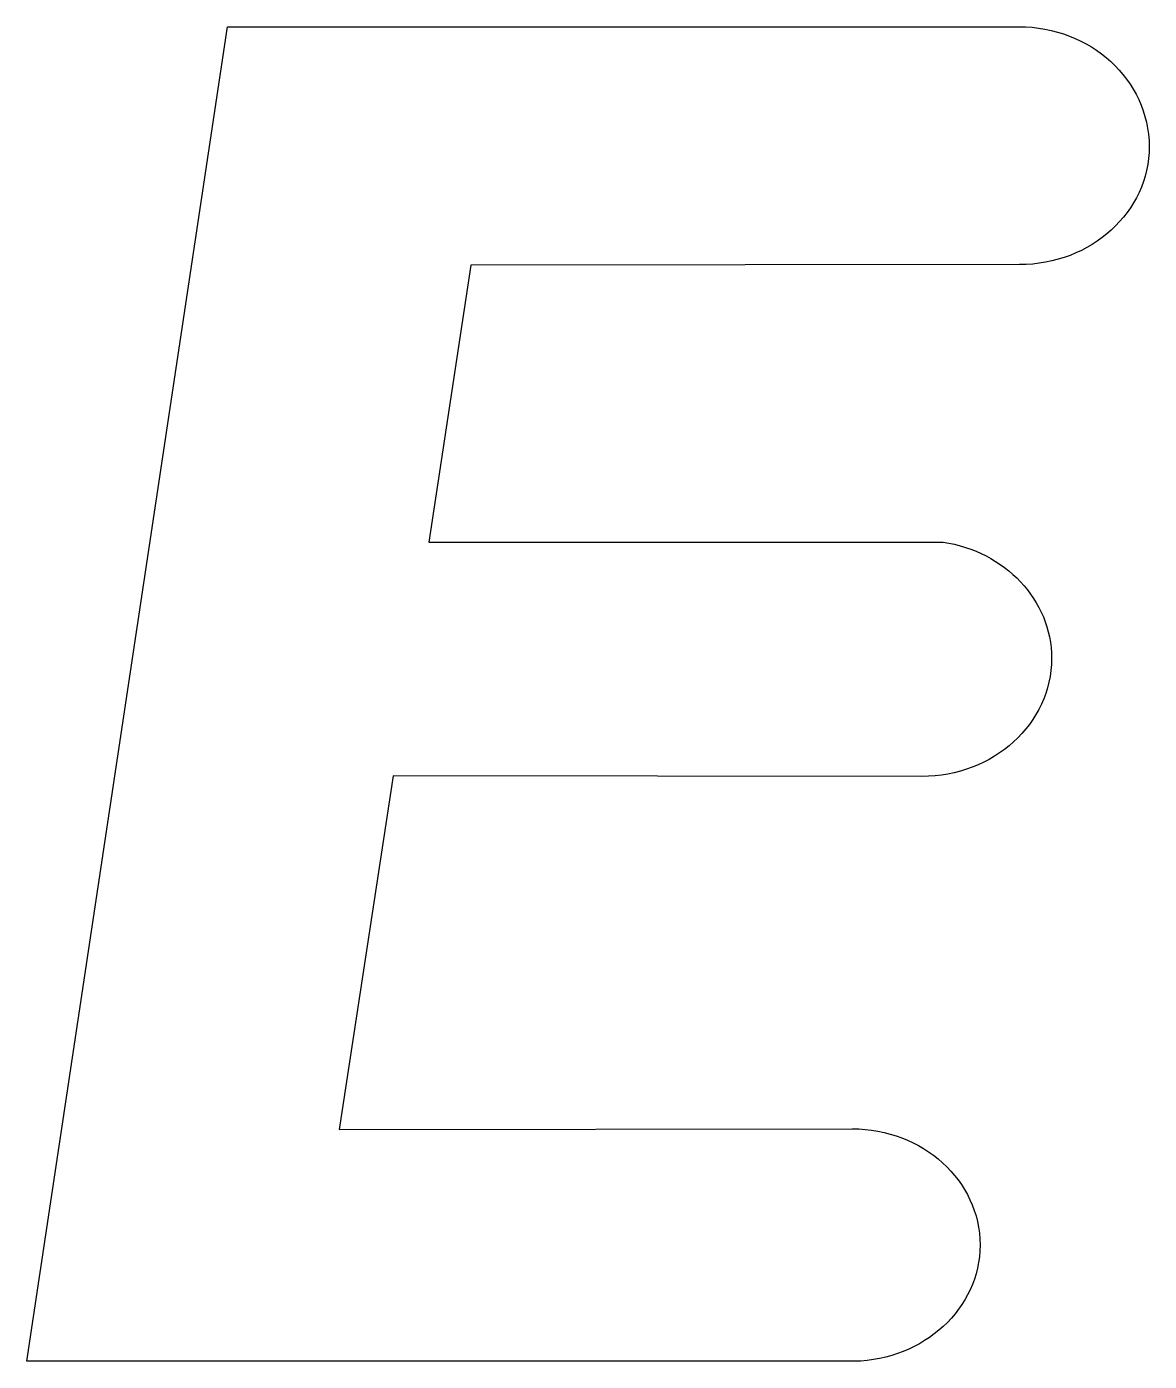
# Model space of a CAD drawing. Header units: millimetres. Extents: x 3 to 246, y -195 to -4.
# Drawn here: x 121.491 to 124.994, y -193.418 to -189.255 of the extents above; entities that cross this region are included whole.
import ezdxf

# ---------------------------------------------------------------- set-up
doc = ezdxf.new("R2010")
doc.units = ezdxf.units.MM
doc.layers.add('BLUETHIRTYONE', color=171, linetype='CONTINUOUS')
doc.layers.add('RED', color=14, linetype='CONTINUOUS')

msp = doc.modelspace()

# ---------------------------------------------------------------- linework, layer by layer
at = {"layer": 'BLUETHIRTYONE', "linetype": 'CONTINUOUS'}
for p, q in [((121.4912, -193.4176), (122.1175, -189.2554)), ((122.1175, -189.2554), (124.5873, -189.2554)), ((124.5873, -189.2554), (124.6081, -189.2559)), ((124.6081, -189.2559), (124.6286, -189.2573)), ((124.6286, -189.2573), (124.6489, -189.2597)), ((124.6489, -189.2597), (124.6688, -189.2629)), ((124.6688, -189.2629), (124.6884, -189.267)), ((124.6884, -189.267), (124.7076, -189.272)), ((124.7076, -189.272), (124.7264, -189.2778)), ((124.7264, -189.2778), (124.7448, -189.2845)), ((124.7448, -189.2845), (124.7628, -189.2919)), ((124.7628, -189.2919), (124.7802, -189.3001)), ((124.7802, -189.3001), (124.7972, -189.309)), ((124.7972, -189.309), (124.8137, -189.3187)), ((124.8137, -189.3187), (124.8296, -189.329)), ((124.8296, -189.329), (124.8449, -189.34)), ((124.8449, -189.34), (124.8597, -189.3517)), ((124.8597, -189.3517), (124.8738, -189.3641)), ((124.8738, -189.3641), (124.8873, -189.377)), ((124.8873, -189.377), (124.9001, -189.3905)), ((124.9001, -189.3905), (124.9122, -189.4046)), ((124.9122, -189.4046), (124.9235, -189.4192)), ((124.9235, -189.4192), (124.9342, -189.4344)), ((124.9342, -189.4344), (124.944, -189.4501)), ((124.944, -189.4501), (124.9531, -189.4662)), ((124.9531, -189.4662), (124.9613, -189.4828)), ((124.9613, -189.4828), (124.9687, -189.4998)), ((124.9687, -189.4998), (124.9752, -189.5173)), ((124.9752, -189.5173), (124.9808, -189.5351)), ((124.9808, -189.5351), (124.9854, -189.5533)), ((124.9854, -189.5533), (124.9892, -189.5718)), ((124.9892, -189.5718), (124.9919, -189.5907)), ((124.9919, -189.5907), (124.9937, -189.6099)), ((124.9937, -189.6099), (124.9944, -189.6293)), ((124.9944, -189.6293), (124.9938, -189.6482)), ((124.9923, -189.6669), (124.9897, -189.6853)), ((124.9938, -189.6482), (124.9923, -189.6669)), ((124.9861, -189.7034), (124.9816, -189.7212)), ((124.9897, -189.6853), (124.9861, -189.7034)), ((124.9761, -189.7387), (124.9698, -189.7558)), ((124.9816, -189.7212), (124.9761, -189.7387)), ((124.9544, -189.7888), (124.9454, -189.8047)), ((124.9625, -189.7725), (124.9544, -189.7888)), ((124.9698, -189.7558), (124.9625, -189.7725)), ((124.9251, -189.835), (124.9138, -189.8495)), ((124.9357, -189.8201), (124.9251, -189.835)), ((124.9454, -189.8047), (124.9357, -189.8201)), ((124.889, -189.8768), (124.8756, -189.8895)), ((124.9018, -189.8634), (124.889, -189.8768)), ((124.9138, -189.8495), (124.9018, -189.8634)), ((124.8469, -189.9133), (124.8316, -189.9243)), ((124.8616, -189.9017), (124.8469, -189.9133)), ((124.8756, -189.8895), (124.8616, -189.9017)), ((124.7648, -189.9611), (124.7469, -189.9685)), ((124.7823, -189.953), (124.7648, -189.9611)), ((124.7992, -189.9441), (124.7823, -189.953)), ((124.8157, -189.9345), (124.7992, -189.9441)), ((124.8316, -189.9243), (124.8157, -189.9345)), ((122.8774, -189.9994), (122.7459, -190.8629)), ((124.5893, -189.9975), (122.8774, -189.9994)), ((124.6102, -189.997), (124.5893, -189.9975)), ((124.6307, -189.9956), (124.6102, -189.997)), ((124.651, -189.9932), (124.6307, -189.9956)), ((124.6709, -189.99), (124.651, -189.9932)), ((124.6905, -189.9859), (124.6709, -189.99)), ((124.7097, -189.9809), (124.6905, -189.9859)), ((124.7285, -189.9751), (124.7097, -189.9809)), ((124.7469, -189.9685), (124.7285, -189.9751)), ((122.7459, -190.8629), (124.3513, -190.8629)), ((124.3513, -190.8629), (124.3692, -190.866)), ((124.3692, -190.866), (124.3868, -190.8697)), ((124.3868, -190.8697), (124.4041, -190.8741)), ((124.4041, -190.8741), (124.421, -190.8792)), ((124.421, -190.8792), (124.4376, -190.885)), ((124.4376, -190.885), (124.4539, -190.8914)), ((124.4539, -190.8914), (124.4698, -190.8984)), ((124.4698, -190.8984), (124.4852, -190.906)), ((124.4852, -190.906), (124.5003, -190.9142)), ((124.5003, -190.9142), (124.5149, -190.9229)), ((124.5149, -190.9229), (124.5291, -190.9323)), ((124.5291, -190.9323), (124.5428, -190.9421)), ((124.5428, -190.9421), (124.556, -190.9525)), ((124.556, -190.9525), (124.5687, -190.9634)), ((124.5687, -190.9634), (124.5808, -190.9747)), ((124.5808, -190.9747), (124.5925, -190.9866)), ((124.5925, -190.9866), (124.6035, -190.9988)), ((124.6035, -190.9988), (124.614, -191.0115)), ((124.614, -191.0115), (124.6239, -191.0247)), ((124.6239, -191.0247), (124.6332, -191.0382)), ((124.6332, -191.0382), (124.6418, -191.0521)), ((124.6418, -191.0521), (124.6498, -191.0664)), ((124.6498, -191.0664), (124.6571, -191.081)), ((124.6571, -191.081), (124.6637, -191.096)), ((124.6637, -191.096), (124.6696, -191.1112)), ((124.6696, -191.1112), (124.6748, -191.1268)), ((124.6748, -191.1268), (124.6792, -191.1426)), ((124.6792, -191.1426), (124.6829, -191.1587)), ((124.6829, -191.1587), (124.6858, -191.1751)), ((124.6858, -191.1751), (124.6879, -191.1917)), ((124.6879, -191.1917), (124.6891, -191.2085)), ((124.6891, -191.2085), (124.6896, -191.2255)), ((124.689, -191.2444), (124.6875, -191.2631)), ((124.6896, -191.2255), (124.689, -191.2444)), ((124.6849, -191.2815), (124.6813, -191.2996)), ((124.6875, -191.2631), (124.6849, -191.2815)), ((124.6713, -191.3348), (124.6649, -191.3519)), ((124.6768, -191.3174), (124.6713, -191.3348)), ((124.6813, -191.2996), (124.6768, -191.3174)), ((124.6577, -191.3687), (124.6496, -191.385)), ((124.6649, -191.3519), (124.6577, -191.3687)), ((124.6309, -191.4163), (124.6203, -191.4312)), ((124.6406, -191.4008), (124.6309, -191.4163)), ((124.6496, -191.385), (124.6406, -191.4008)), ((124.597, -191.4596), (124.5842, -191.4729)), ((124.609, -191.4456), (124.597, -191.4596)), ((124.6203, -191.4312), (124.609, -191.4456)), ((124.5567, -191.4979), (124.542, -191.5095)), ((124.5708, -191.4857), (124.5567, -191.4979)), ((124.5842, -191.4729), (124.5708, -191.4857)), ((124.4944, -191.5403), (124.4775, -191.5492)), ((124.5109, -191.5307), (124.4944, -191.5403)), ((124.5267, -191.5204), (124.5109, -191.5307)), ((124.542, -191.5095), (124.5267, -191.5204)), ((124.3857, -191.582), (124.3661, -191.5862)), ((124.4049, -191.5771), (124.3857, -191.582)), ((124.4237, -191.5713), (124.4049, -191.5771)), ((124.4421, -191.5647), (124.4237, -191.5713)), ((124.46, -191.5573), (124.4421, -191.5647)), ((124.4775, -191.5492), (124.46, -191.5573)), ((122.6352, -191.5918), (122.4661, -192.6945)), ((124.2845, -191.5937), (122.6352, -191.5918)), ((124.3054, -191.5932), (124.2845, -191.5937)), ((124.3259, -191.5917), (124.3054, -191.5932)), ((124.3462, -191.5894), (124.3259, -191.5917)), ((124.3661, -191.5862), (124.3462, -191.5894)), ((122.4661, -192.6945), (124.0674, -192.6926)), ((124.0674, -192.6926), (124.0878, -192.693)), ((124.0878, -192.693), (124.108, -192.6944)), ((124.108, -192.6944), (124.1279, -192.6967)), ((124.1279, -192.6967), (124.1475, -192.6999)), ((124.1475, -192.6999), (124.1667, -192.7039)), ((124.1667, -192.7039), (124.1856, -192.7088)), ((124.1856, -192.7088), (124.2041, -192.7144)), ((124.2041, -192.7144), (124.2222, -192.7209)), ((124.2222, -192.7209), (124.2398, -192.7281)), ((124.2398, -192.7281), (124.257, -192.7361)), ((124.257, -192.7361), (124.2737, -192.7448)), ((124.2737, -192.7448), (124.2899, -192.7542)), ((124.2899, -192.7542), (124.3056, -192.7643)), ((124.3056, -192.7643), (124.3206, -192.775)), ((124.3206, -192.775), (124.3351, -192.7864)), ((124.3351, -192.7864), (124.349, -192.7984)), ((124.349, -192.7984), (124.3622, -192.8109)), ((124.3622, -192.8109), (124.3748, -192.8241)), ((124.3748, -192.8241), (124.3867, -192.8378)), ((124.3867, -192.8378), (124.3978, -192.852)), ((124.3978, -192.852), (124.4082, -192.8667)), ((124.4082, -192.8667), (124.4178, -192.8818)), ((124.4178, -192.8818), (124.4267, -192.8975)), ((124.4267, -192.8975), (124.4347, -192.9135)), ((124.4347, -192.9135), (124.4419, -192.93)), ((124.4419, -192.93), (124.4482, -192.9469)), ((124.4482, -192.9469), (124.4536, -192.9641)), ((124.4536, -192.9641), (124.458, -192.9817)), ((124.458, -192.9817), (124.4616, -192.9996)), ((124.4616, -192.9996), (124.4641, -193.0178)), ((124.4641, -193.0178), (124.4656, -193.0363)), ((124.4656, -193.0363), (124.4662, -193.0551)), ((124.4657, -193.0735), (124.4641, -193.0916)), ((124.4662, -193.0551), (124.4657, -193.0735)), ((124.4617, -193.1095), (124.4582, -193.1272)), ((124.4641, -193.0916), (124.4617, -193.1095)), ((124.4486, -193.1615), (124.4424, -193.1781)), ((124.4538, -193.1445), (124.4486, -193.1615)), ((124.4582, -193.1272), (124.4538, -193.1445)), ((124.4354, -193.1944), (124.4275, -193.2103)), ((124.4424, -193.1781), (124.4354, -193.1944)), ((124.4094, -193.2409), (124.3992, -193.2555)), ((124.4189, -193.2258), (124.4094, -193.2409)), ((124.4275, -193.2103), (124.4189, -193.2258)), ((124.3767, -193.2833), (124.3643, -193.2964)), ((124.3883, -193.2696), (124.3767, -193.2833)), ((124.3992, -193.2555), (124.3883, -193.2696)), ((124.3235, -193.3323), (124.3087, -193.3431)), ((124.3377, -193.3209), (124.3235, -193.3323)), ((124.3513, -193.3089), (124.3377, -193.3209)), ((124.3643, -193.2964), (124.3513, -193.3089)), ((124.2609, -193.3716), (124.244, -193.3797)), ((124.2774, -193.3627), (124.2609, -193.3716)), ((124.2933, -193.3532), (124.2774, -193.3627)), ((124.3087, -193.3431), (124.2933, -193.3532)), ((124.0939, -193.4168), (124.0737, -193.4176)), ((124.1139, -193.415), (124.0939, -193.4168)), ((124.1335, -193.4124), (124.1139, -193.415)), ((124.1529, -193.409), (124.1335, -193.4124)), ((124.1719, -193.4047), (124.1529, -193.409)), ((124.1905, -193.3996), (124.1719, -193.4047)), ((124.2088, -193.3937), (124.1905, -193.3996)), ((124.2266, -193.3871), (124.2088, -193.3937)), ((124.244, -193.3797), (124.2266, -193.3871)), ((124.0737, -193.4176), (121.4912, -193.4176))]:
    msp.add_line(p, q, dxfattribs=at)
at = {"layer": 'RED', "linetype": 'CONTINUOUS'}
for p, q in [((121.4912, -193.4176), (122.1175, -189.2554)), ((122.1175, -189.2554), (124.5873, -189.2554)), ((124.5873, -189.2554), (124.6081, -189.2559)), ((124.6081, -189.2559), (124.6286, -189.2573)), ((124.6286, -189.2573), (124.6489, -189.2597)), ((124.6489, -189.2597), (124.6688, -189.2629)), ((124.6688, -189.2629), (124.6884, -189.267)), ((124.6884, -189.267), (124.7076, -189.272)), ((124.7076, -189.272), (124.7264, -189.2778)), ((124.7264, -189.2778), (124.7448, -189.2845)), ((124.7448, -189.2845), (124.7628, -189.2919)), ((124.7628, -189.2919), (124.7802, -189.3001)), ((124.7802, -189.3001), (124.7972, -189.309)), ((124.7972, -189.309), (124.8137, -189.3187)), ((124.8137, -189.3187), (124.8296, -189.329)), ((124.8296, -189.329), (124.8449, -189.34)), ((124.8449, -189.34), (124.8597, -189.3517)), ((124.8597, -189.3517), (124.8738, -189.3641)), ((124.8738, -189.3641), (124.8873, -189.377)), ((124.8873, -189.377), (124.9001, -189.3905)), ((124.9001, -189.3905), (124.9122, -189.4046)), ((124.9122, -189.4046), (124.9235, -189.4192)), ((124.9235, -189.4192), (124.9342, -189.4344)), ((124.9342, -189.4344), (124.944, -189.4501)), ((124.944, -189.4501), (124.9531, -189.4662)), ((124.9531, -189.4662), (124.9613, -189.4828)), ((124.9613, -189.4828), (124.9687, -189.4998)), ((124.9687, -189.4998), (124.9752, -189.5173)), ((124.9752, -189.5173), (124.9808, -189.5351)), ((124.9808, -189.5351), (124.9854, -189.5533)), ((124.9854, -189.5533), (124.9892, -189.5718)), ((124.9892, -189.5718), (124.9919, -189.5907)), ((124.9919, -189.5907), (124.9937, -189.6099)), ((124.9937, -189.6099), (124.9944, -189.6293)), ((124.9944, -189.6293), (124.9938, -189.6482)), ((124.9923, -189.6669), (124.9897, -189.6853)), ((124.9938, -189.6482), (124.9923, -189.6669)), ((124.9861, -189.7034), (124.9816, -189.7212)), ((124.9897, -189.6853), (124.9861, -189.7034)), ((124.9761, -189.7387), (124.9698, -189.7558)), ((124.9816, -189.7212), (124.9761, -189.7387)), ((124.9544, -189.7888), (124.9454, -189.8047)), ((124.9625, -189.7725), (124.9544, -189.7888)), ((124.9698, -189.7558), (124.9625, -189.7725)), ((124.9251, -189.835), (124.9138, -189.8495)), ((124.9357, -189.8201), (124.9251, -189.835)), ((124.9454, -189.8047), (124.9357, -189.8201)), ((124.889, -189.8768), (124.8756, -189.8895)), ((124.9018, -189.8634), (124.889, -189.8768)), ((124.9138, -189.8495), (124.9018, -189.8634)), ((124.8469, -189.9133), (124.8316, -189.9243)), ((124.8616, -189.9017), (124.8469, -189.9133)), ((124.8756, -189.8895), (124.8616, -189.9017)), ((124.7648, -189.9611), (124.7469, -189.9685)), ((124.7823, -189.953), (124.7648, -189.9611)), ((124.7992, -189.9441), (124.7823, -189.953)), ((124.8157, -189.9345), (124.7992, -189.9441)), ((124.8316, -189.9243), (124.8157, -189.9345)), ((122.8774, -189.9994), (122.7459, -190.8629)), ((124.5893, -189.9975), (122.8774, -189.9994)), ((124.6102, -189.997), (124.5893, -189.9975)), ((124.6307, -189.9956), (124.6102, -189.997)), ((124.651, -189.9932), (124.6307, -189.9956)), ((124.6709, -189.99), (124.651, -189.9932)), ((124.6905, -189.9859), (124.6709, -189.99)), ((124.7097, -189.9809), (124.6905, -189.9859)), ((124.7285, -189.9751), (124.7097, -189.9809)), ((124.7469, -189.9685), (124.7285, -189.9751)), ((122.7459, -190.8629), (124.3513, -190.8629)), ((124.3513, -190.8629), (124.3692, -190.866)), ((124.3692, -190.866), (124.3868, -190.8697)), ((124.3868, -190.8697), (124.4041, -190.8741)), ((124.4041, -190.8741), (124.421, -190.8792)), ((124.421, -190.8792), (124.4376, -190.885)), ((124.4376, -190.885), (124.4539, -190.8914)), ((124.4539, -190.8914), (124.4698, -190.8984)), ((124.4698, -190.8984), (124.4852, -190.906)), ((124.4852, -190.906), (124.5003, -190.9142)), ((124.5003, -190.9142), (124.5149, -190.9229)), ((124.5149, -190.9229), (124.5291, -190.9323)), ((124.5291, -190.9323), (124.5428, -190.9421)), ((124.5428, -190.9421), (124.556, -190.9525)), ((124.556, -190.9525), (124.5687, -190.9634)), ((124.5687, -190.9634), (124.5808, -190.9747)), ((124.5808, -190.9747), (124.5925, -190.9866)), ((124.5925, -190.9866), (124.6035, -190.9988)), ((124.6035, -190.9988), (124.614, -191.0115)), ((124.614, -191.0115), (124.6239, -191.0247)), ((124.6239, -191.0247), (124.6332, -191.0382)), ((124.6332, -191.0382), (124.6418, -191.0521)), ((124.6418, -191.0521), (124.6498, -191.0664)), ((124.6498, -191.0664), (124.6571, -191.081)), ((124.6571, -191.081), (124.6637, -191.096)), ((124.6637, -191.096), (124.6696, -191.1112)), ((124.6696, -191.1112), (124.6748, -191.1268)), ((124.6748, -191.1268), (124.6792, -191.1426)), ((124.6792, -191.1426), (124.6829, -191.1587)), ((124.6829, -191.1587), (124.6858, -191.1751)), ((124.6858, -191.1751), (124.6879, -191.1917)), ((124.6879, -191.1917), (124.6891, -191.2085)), ((124.6891, -191.2085), (124.6896, -191.2255)), ((124.689, -191.2444), (124.6875, -191.2631)), ((124.6896, -191.2255), (124.689, -191.2444)), ((124.6849, -191.2815), (124.6813, -191.2996)), ((124.6875, -191.2631), (124.6849, -191.2815)), ((124.6713, -191.3348), (124.6649, -191.3519)), ((124.6768, -191.3174), (124.6713, -191.3348)), ((124.6813, -191.2996), (124.6768, -191.3174)), ((124.6577, -191.3687), (124.6496, -191.385)), ((124.6649, -191.3519), (124.6577, -191.3687)), ((124.6309, -191.4163), (124.6203, -191.4312)), ((124.6406, -191.4008), (124.6309, -191.4163)), ((124.6496, -191.385), (124.6406, -191.4008)), ((124.597, -191.4596), (124.5842, -191.4729)), ((124.609, -191.4456), (124.597, -191.4596)), ((124.6203, -191.4312), (124.609, -191.4456)), ((124.5567, -191.4979), (124.542, -191.5095)), ((124.5708, -191.4857), (124.5567, -191.4979)), ((124.5842, -191.4729), (124.5708, -191.4857)), ((124.4944, -191.5403), (124.4775, -191.5492)), ((124.5109, -191.5307), (124.4944, -191.5403)), ((124.5267, -191.5204), (124.5109, -191.5307)), ((124.542, -191.5095), (124.5267, -191.5204)), ((124.3857, -191.582), (124.3661, -191.5862)), ((124.4049, -191.5771), (124.3857, -191.582)), ((124.4237, -191.5713), (124.4049, -191.5771)), ((124.4421, -191.5647), (124.4237, -191.5713)), ((124.46, -191.5573), (124.4421, -191.5647)), ((124.4775, -191.5492), (124.46, -191.5573)), ((122.6352, -191.5918), (122.4661, -192.6945)), ((124.2845, -191.5937), (122.6352, -191.5918)), ((124.3054, -191.5932), (124.2845, -191.5937)), ((124.3259, -191.5917), (124.3054, -191.5932)), ((124.3462, -191.5894), (124.3259, -191.5917)), ((124.3661, -191.5862), (124.3462, -191.5894)), ((122.4661, -192.6945), (124.0674, -192.6926)), ((124.0674, -192.6926), (124.0878, -192.693)), ((124.0878, -192.693), (124.108, -192.6944)), ((124.108, -192.6944), (124.1279, -192.6967)), ((124.1279, -192.6967), (124.1475, -192.6999)), ((124.1475, -192.6999), (124.1667, -192.7039)), ((124.1667, -192.7039), (124.1856, -192.7088)), ((124.1856, -192.7088), (124.2041, -192.7144)), ((124.2041, -192.7144), (124.2222, -192.7209)), ((124.2222, -192.7209), (124.2398, -192.7281)), ((124.2398, -192.7281), (124.257, -192.7361)), ((124.257, -192.7361), (124.2737, -192.7448)), ((124.2737, -192.7448), (124.2899, -192.7542)), ((124.2899, -192.7542), (124.3056, -192.7643)), ((124.3056, -192.7643), (124.3206, -192.775)), ((124.3206, -192.775), (124.3351, -192.7864)), ((124.3351, -192.7864), (124.349, -192.7984)), ((124.349, -192.7984), (124.3622, -192.8109)), ((124.3622, -192.8109), (124.3748, -192.8241)), ((124.3748, -192.8241), (124.3867, -192.8378)), ((124.3867, -192.8378), (124.3978, -192.852)), ((124.3978, -192.852), (124.4082, -192.8667)), ((124.4082, -192.8667), (124.4178, -192.8818)), ((124.4178, -192.8818), (124.4267, -192.8975)), ((124.4267, -192.8975), (124.4347, -192.9135)), ((124.4347, -192.9135), (124.4419, -192.93)), ((124.4419, -192.93), (124.4482, -192.9469)), ((124.4482, -192.9469), (124.4536, -192.9641)), ((124.4536, -192.9641), (124.458, -192.9817)), ((124.458, -192.9817), (124.4616, -192.9996)), ((124.4616, -192.9996), (124.4641, -193.0178)), ((124.4641, -193.0178), (124.4656, -193.0363)), ((124.4656, -193.0363), (124.4662, -193.0551)), ((124.4657, -193.0735), (124.4641, -193.0916)), ((124.4662, -193.0551), (124.4657, -193.0735)), ((124.4617, -193.1095), (124.4582, -193.1272)), ((124.4641, -193.0916), (124.4617, -193.1095)), ((124.4486, -193.1615), (124.4424, -193.1781)), ((124.4538, -193.1445), (124.4486, -193.1615)), ((124.4582, -193.1272), (124.4538, -193.1445)), ((124.4354, -193.1944), (124.4275, -193.2103)), ((124.4424, -193.1781), (124.4354, -193.1944)), ((124.4094, -193.2409), (124.3992, -193.2555)), ((124.4189, -193.2258), (124.4094, -193.2409)), ((124.4275, -193.2103), (124.4189, -193.2258)), ((124.3767, -193.2833), (124.3643, -193.2964)), ((124.3883, -193.2696), (124.3767, -193.2833)), ((124.3992, -193.2555), (124.3883, -193.2696)), ((124.3235, -193.3323), (124.3087, -193.3431)), ((124.3377, -193.3209), (124.3235, -193.3323)), ((124.3513, -193.3089), (124.3377, -193.3209)), ((124.3643, -193.2964), (124.3513, -193.3089)), ((124.2609, -193.3716), (124.244, -193.3797)), ((124.2774, -193.3627), (124.2609, -193.3716)), ((124.2933, -193.3532), (124.2774, -193.3627)), ((124.3087, -193.3431), (124.2933, -193.3532)), ((124.0939, -193.4168), (124.0737, -193.4176)), ((124.1139, -193.415), (124.0939, -193.4168)), ((124.1335, -193.4124), (124.1139, -193.415)), ((124.1529, -193.409), (124.1335, -193.4124)), ((124.1719, -193.4047), (124.1529, -193.409)), ((124.1905, -193.3996), (124.1719, -193.4047)), ((124.2088, -193.3937), (124.1905, -193.3996)), ((124.2266, -193.3871), (124.2088, -193.3937)), ((124.244, -193.3797), (124.2266, -193.3871)), ((124.0737, -193.4176), (121.4912, -193.4176))]:
    msp.add_line(p, q, dxfattribs=at)

doc.saveas('drawing.dxf')
